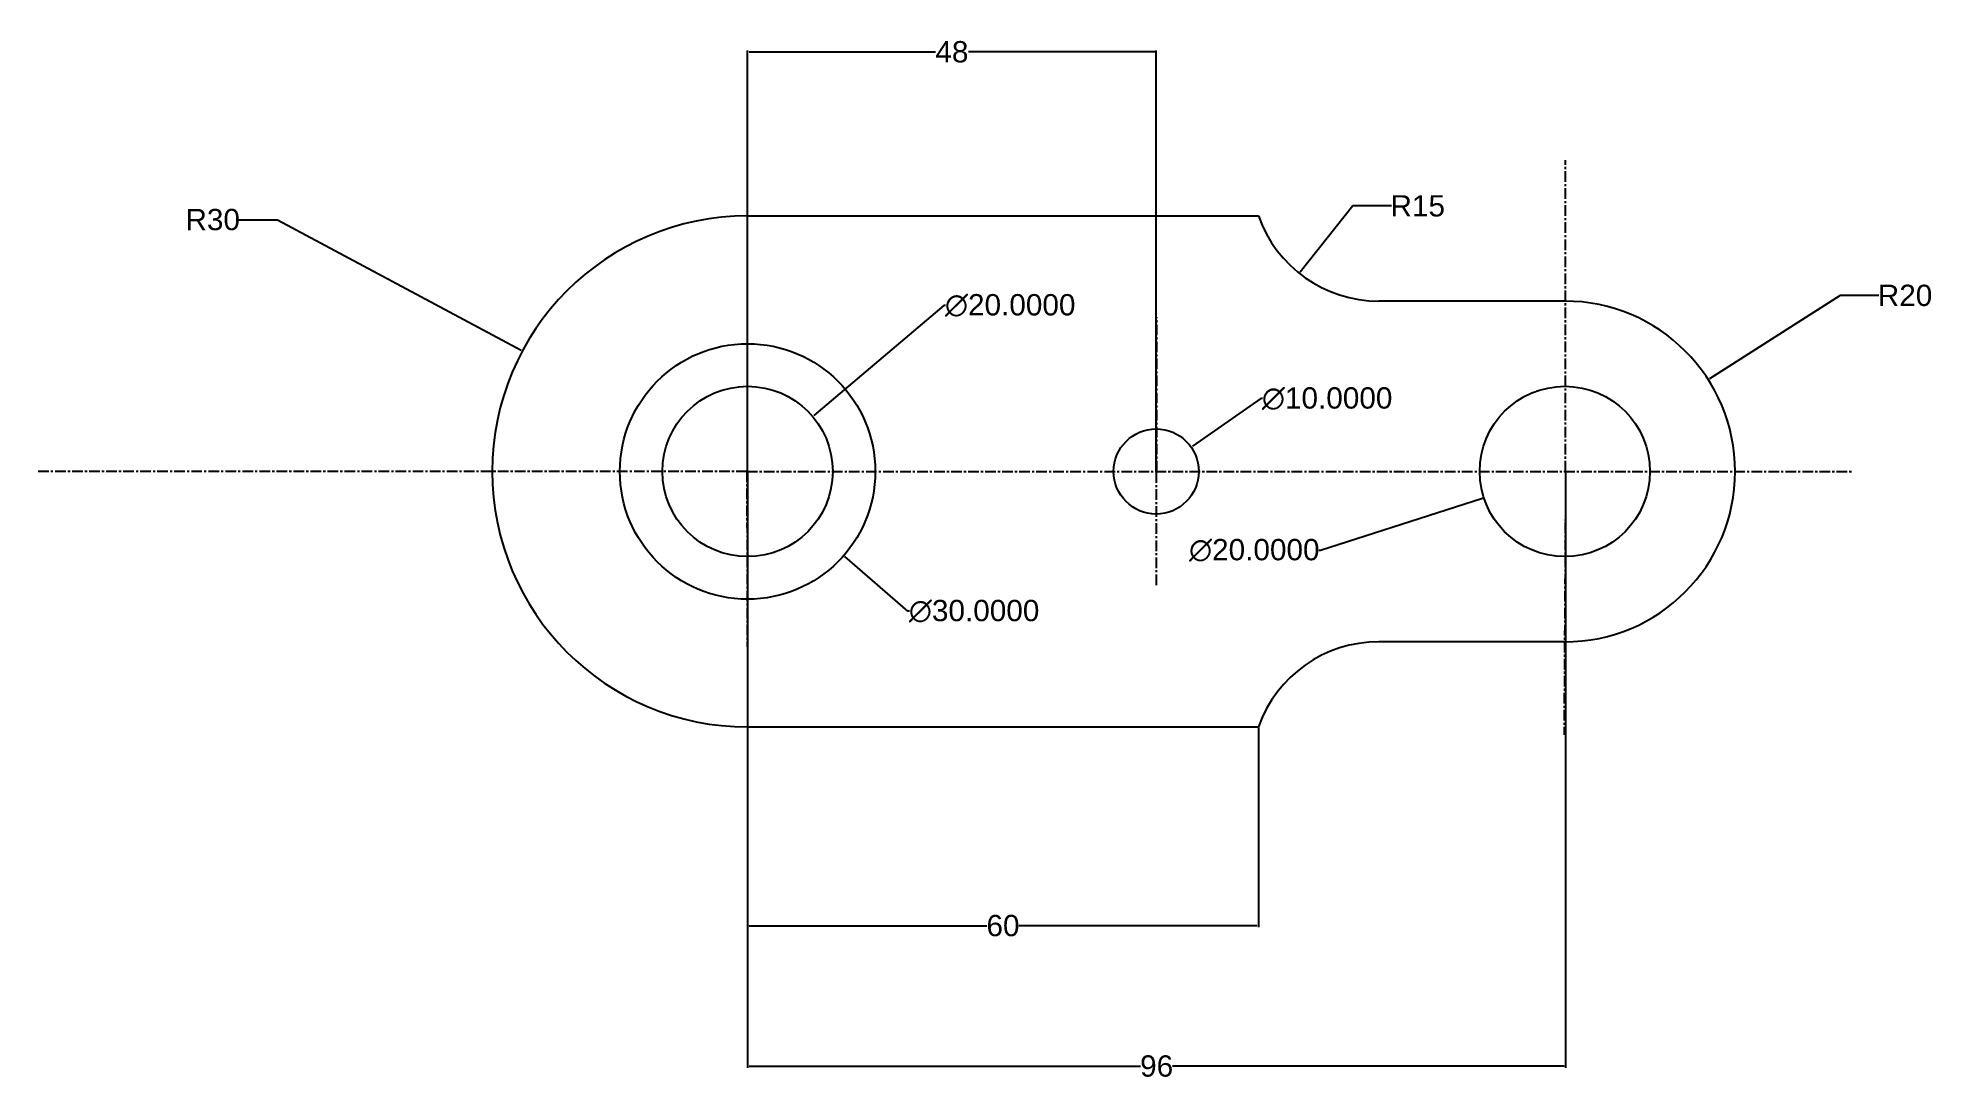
# Model space of a CAD drawing. Header units: millimetres. Extents: x -83 to 139, y -71 to 51.
import ezdxf

# ---------------------------------------------------------------- set-up
doc = ezdxf.new("R2010")
doc.units = ezdxf.units.MM
doc.header["$MEASUREMENT"] = 0
doc.linetypes.add('CENTER', pattern=[2, 1.25, -0.25, 0.25, -0.25])
doc.layers.add('Center', color=1, linetype='CENTER')
doc.layers.add('Dimension', color=6, linetype='Continuous')
doc.styles.get("Standard").update_dxf_attribs({"font": 'arial.ttf'})
doc.dimstyles.get("Standard").update_dxf_attribs({"dimtxt": 2.5, "dimasz": 0.18, "dimexe": 0.18, "dimexo": 0.0625, "dimgap": 0.09, "dimtad": 0, "dimtih": 1, "dimtoh": 1, "dimdec": 4, "dimzin": 0, "dimdsep": 46, "dimtxsty": 'Standard', "dimcen": 0.09, "dimadec": 0, "dimazin": 0, "dimtfac": 1, "dimtdec": 4, "dimtofl": 0, "dimtmove": 0, "dimatfit": 3, "dimfxl": 1, "dimtolj": 1, "dimtzin": 0, "dimarcsym": 0})

# ---------------------------------------------------------------- blocks, each defined once
blk = doc.blocks.new('*D3')
at = {"layer": 'Defpoints', "color": 0, "transparency": 16777216}
for p in [(-11.31, 9.86), (11.31, -9.86)]:
    blk.add_point(p, dxfattribs=at)
at = {"layer": 'Dimension', "color": 0, "lineweight": -2, "transparency": 16777216}
for p, q in [((-0.09, 0), (0.09, 0)), ((0, -0.09), (0, 0.09)), ((18.83, -16.41), (11.44, -9.97)), ((19.01, -16.41), (18.83, -16.41))]:
    blk.add_line(p, q, dxfattribs=at)
at = {"layer": 'Dimension', "color": 0, "transparency": 16777216}
blk.add_solid([(11.46, -9.95), (11.42, -10), (11.31, -9.86)], dxfattribs=at)
at = {"layer": 'Dimension', "color": 0, "transparency": 16777216, "insert": (26.61, -16.41), "char_height": 2.5, "attachment_point": 5}
blk.add_mtext('\\A1;∅30.0000', dxfattribs=at)
blk = doc.blocks.new('*D5')
at = {"layer": 'Defpoints', "color": 0, "transparency": 16777216}
for p in [(7.64, 6.46), (-7.64, -6.46)]:
    blk.add_point(p, dxfattribs=at)
at = {"layer": 'Dimension', "color": 0, "lineweight": -2, "transparency": 16777216}
for p, q in [((23.06, 19.49), (7.77, 6.57)), ((23.24, 19.49), (23.06, 19.49)), ((-0.09, 0), (0.09, 0)), ((0, -0.09), (0, 0.09))]:
    blk.add_line(p, q, dxfattribs=at)
at = {"layer": 'Dimension', "color": 0, "transparency": 16777216}
blk.add_solid([(7.76, 6.59), (7.79, 6.55), (7.64, 6.46)], dxfattribs=at)
at = {"layer": 'Dimension', "color": 0, "transparency": 16777216, "insert": (30.85, 19.49), "char_height": 2.5, "attachment_point": 5}
blk.add_mtext('\\A1;∅20.0000', dxfattribs=at)
blk = doc.blocks.new('*D6')
at = {"layer": 'Defpoints', "color": 0, "transparency": 16777216}
for p in [(48, 49.26), (48, 0), (0, -0.09)]:
    blk.add_point(p, dxfattribs=at)
at = {"layer": 'Dimension', "color": 0, "lineweight": -2, "transparency": 16777216}
for p, q in [((0, -0.03), (0, 49.44)), ((0.18, 49.26), (22.07, 49.26)), ((47.82, 49.26), (25.93, 49.26)), ((48, 0.06), (48, 49.44))]:
    blk.add_line(p, q, dxfattribs=at)
at = {"layer": 'Dimension', "color": 0, "transparency": 16777216}
for points in [[(0.18, 49.29), (0.18, 49.23), (0, 49.26)], [(47.82, 49.29), (47.82, 49.23), (48, 49.26)]]:
    blk.add_solid(points, dxfattribs=at)
at = {"layer": 'Dimension', "color": 0, "transparency": 16777216, "insert": (24, 49.26), "char_height": 2.5, "attachment_point": 5}
blk.add_mtext('\\A1;48', dxfattribs=at)
blk = doc.blocks.new('*D7')
at = {"layer": 'Defpoints', "color": 0, "transparency": 16777216}
for p in [(-26.45, 14.16), (0, 0)]:
    blk.add_point(p, dxfattribs=at)
at = {"layer": 'Dimension', "color": 0, "lineweight": -2, "transparency": 16777216}
for p, q in [((-59.75, 29.56), (-55.2, 29.56)), ((-55.2, 29.56), (-26.61, 14.25)), ((-0.09, 0), (0.09, 0)), ((0, -0.09), (0, 0.09))]:
    blk.add_line(p, q, dxfattribs=at)
at = {"layer": 'Dimension', "color": 0, "transparency": 16777216}
blk.add_solid([(-26.59, 14.27), (-26.62, 14.22), (-26.45, 14.16)], dxfattribs=at)
at = {"layer": 'Dimension', "color": 0, "transparency": 16777216, "insert": (-62.83, 29.56), "char_height": 2.5, "attachment_point": 5}
blk.add_mtext('\\A1;R30', dxfattribs=at)
blk = doc.blocks.new('*D8')
at = {"layer": 'Defpoints', "color": 0, "transparency": 16777216}
for p in [(52.11, 2.85), (43.89, -2.85)]:
    blk.add_point(p, dxfattribs=at)
at = {"layer": 'Dimension', "color": 0, "lineweight": -2, "transparency": 16777216}
for p, q in [((60.29, 8.55), (52.25, 2.96)), ((60.47, 8.55), (60.29, 8.55)), ((47.91, 0), (48.09, 0)), ((48, -0.09), (48, 0.09))]:
    blk.add_line(p, q, dxfattribs=at)
at = {"layer": 'Dimension', "color": 0, "transparency": 16777216}
blk.add_solid([(52.24, 2.98), (52.27, 2.93), (52.11, 2.85)], dxfattribs=at)
at = {"layer": 'Dimension', "color": 0, "transparency": 16777216, "insert": (68.08, 8.55), "char_height": 2.5, "attachment_point": 5}
blk.add_mtext('\\A1;∅10.0000', dxfattribs=at)
blk = doc.blocks.new('*D9')
at = {"layer": 'Defpoints', "color": 0, "transparency": 16777216}
for p in [(105.52, 3.07), (86.48, -3.07)]:
    blk.add_point(p, dxfattribs=at)
at = {"layer": 'Dimension', "color": 0, "lineweight": -2, "transparency": 16777216}
for p, q in [((96, -0.09), (96, 0.09)), ((95.91, 0), (96.09, 0)), ((67.3, -9.26), (86.31, -3.12)), ((67.12, -9.26), (67.3, -9.26))]:
    blk.add_line(p, q, dxfattribs=at)
at = {"layer": 'Dimension', "color": 0, "transparency": 16777216}
blk.add_solid([(86.3, -3.1), (86.32, -3.15), (86.48, -3.07)], dxfattribs=at)
at = {"layer": 'Dimension', "color": 0, "transparency": 16777216, "insert": (59.52, -9.26), "char_height": 2.5, "attachment_point": 5}
blk.add_mtext('\\A1;∅20.0000', dxfattribs=at)
blk = doc.blocks.new('*D10')
at = {"layer": 'Defpoints', "color": 0, "transparency": 16777216}
for p in [(0, -30), (60, -30), (60, -53.33)]:
    blk.add_point(p, dxfattribs=at)
at = {"layer": 'Dimension', "color": 0, "lineweight": -2, "transparency": 16777216}
for p, q in [((0, -30.06), (0, -53.51)), ((60, -30.06), (60, -53.51)), ((0.18, -53.33), (28.12, -53.33)), ((59.82, -53.33), (31.88, -53.33))]:
    blk.add_line(p, q, dxfattribs=at)
at = {"layer": 'Dimension', "color": 0, "transparency": 16777216}
for points in [[(0.18, -53.3), (0.18, -53.36), (0, -53.33)], [(59.82, -53.3), (59.82, -53.36), (60, -53.33)]]:
    blk.add_solid(points, dxfattribs=at)
at = {"layer": 'Dimension', "color": 0, "transparency": 16777216, "insert": (30, -53.33), "char_height": 2.5, "attachment_point": 5}
blk.add_mtext('\\A1;60', dxfattribs=at)
blk = doc.blocks.new('*D11')
at = {"layer": 'Defpoints', "color": 0, "transparency": 16777216}
for p in [(0, -0.09), (96.09, -0.09), (96.09, -69.82)]:
    blk.add_point(p, dxfattribs=at)
at = {"layer": 'Dimension', "color": 0, "lineweight": -2, "transparency": 16777216}
for p, q in [((0, -0.15), (0, -70)), ((96.09, -0.15), (96.09, -70)), ((0.18, -69.82), (46.17, -69.82)), ((95.91, -69.82), (49.92, -69.82))]:
    blk.add_line(p, q, dxfattribs=at)
at = {"layer": 'Dimension', "color": 0, "transparency": 16777216}
for points in [[(0.18, -69.79), (0.18, -69.85), (0, -69.82)], [(95.91, -69.79), (95.91, -69.85), (96.09, -69.82)]]:
    blk.add_solid(points, dxfattribs=at)
at = {"layer": 'Dimension', "color": 0, "transparency": 16777216, "insert": (48.05, -69.82), "char_height": 2.5, "attachment_point": 5}
blk.add_mtext('\\A1;96', dxfattribs=at)
blk = doc.blocks.new('*D12')
at = {"layer": 'Defpoints', "color": 0, "transparency": 16777216}
for p in [(74.14, 35), (64.81, 23.25)]:
    blk.add_point(p, dxfattribs=at)
at = {"layer": 'Dimension', "color": 0, "lineweight": -2, "transparency": 16777216}
for p, q in [((71.1, 31.17), (64.92, 23.4)), ((75.64, 31.17), (71.1, 31.17))]:
    blk.add_line(p, q, dxfattribs=at)
at = {"layer": 'Dimension', "color": 0, "transparency": 16777216}
blk.add_solid([(64.9, 23.41), (64.95, 23.38), (64.81, 23.25)], dxfattribs=at)
at = {"layer": 'Dimension', "color": 0, "transparency": 16777216, "insert": (78.72, 31.17), "char_height": 2.5, "attachment_point": 5}
blk.add_mtext('\\A1;R15', dxfattribs=at)
blk = doc.blocks.new('*D13')
at = {"layer": 'Defpoints', "color": 0, "transparency": 16777216}
for p in [(112.85, 10.77), (96, 0)]:
    blk.add_point(p, dxfattribs=at)
at = {"layer": 'Dimension', "color": 0, "lineweight": -2, "transparency": 16777216}
for p, q in [((128.34, 20.66), (113.01, 10.87)), ((132.89, 20.66), (128.34, 20.66)), ((95.91, 0), (96.09, 0)), ((96, -0.09), (96, 0.09))]:
    blk.add_line(p, q, dxfattribs=at)
at = {"layer": 'Dimension', "color": 0, "transparency": 16777216}
blk.add_solid([(112.99, 10.89), (113.02, 10.84), (112.85, 10.77)], dxfattribs=at)
at = {"layer": 'Dimension', "color": 0, "transparency": 16777216, "insert": (135.96, 20.66), "char_height": 2.5, "attachment_point": 5}
blk.add_mtext('\\A1;R20', dxfattribs=at)

msp = doc.modelspace()

# ---------------------------------------------------------------- linework, layer by layer
for p, q in [((0, 30), (60, 30)), ((96, 20), (74.14214, 20)), ((96, -20), (74.14214, -20)), ((0, -30), (60, -30))]:
    msp.add_line(p, q)
for centre, radius in [((0, 0), 15), ((0, 0), 10), ((96, 0), 10), ((48, 0), 5)]:
    msp.add_circle(centre, radius)
for centre, radius, start, end in [((0, 0), 30, 90, 270), ((74.14214, 35), 15, 199.4712206, 270), ((96, 0), 20, 270, 90), ((74.14214, -35), 15, 90, 160.5287794)]:
    msp.add_arc(centre, radius, start, end)
at = {"layer": 'Center'}
for p, q in [((96.09, 0), (96.09, 36.53042)), ((0, -0.09), (0, 30)), ((48.09, 0), (48.09, 18.12889)), ((-0.09, 0), (-83.36744, 0)), ((-0.09, 0), (129.90856, 0)), ((-0.09, 0), (0, -30)), ((96.09, 0), (95.91, -30.91477)), ((48, -0.09), (48, -13.54826))]:
    msp.add_line(p, q, dxfattribs=at)

# ---------------------------------------------------------------- dimensions: what is measured, and where the dimension line sits
at = {"layer": 'Dimension'}
for base, p1, p2, text, picture, middle in [((48, 49.26488), (0, -0.09), (48, 0), '48', '*D6', (24, 49.26488)), ((96.09, -69.82028), (0, -0.09), (96.09, -0.09), '96', '*D11', (48.045, -69.82028)), ((60, -53.32932), (0, -30), (60, -30), '60', '*D10', (30, -53.32932))]:
    dim = msp.add_linear_dim(base=base, p1=p1, p2=p2, text=text, dimstyle='Standard', dxfattribs=at)
    dim.commit()
    dim.dimension.update_dxf_attribs({"geometry": picture, "text_midpoint": middle})
for center, mpoint, text, picture, middle in [((74.14214, 35), (64.81247, 23.25447), 'R15', '*D12', (78.72129, 31.16861)), ((0, 0), (-26.44639, 14.16293), 'R30', '*D7', (-62.82592, 29.56329)), ((96, 0), (112.85351, 10.76844), 'R20', '*D13', (135.95883, 20.66109))]:
    dim = msp.add_radius_dim(center=center, mpoint=mpoint, text=text, dimstyle='Standard', dxfattribs=at)
    dim.commit()
    dim.dimension.update_dxf_attribs({"geometry": picture, "text_midpoint": middle, "dimtype": 164})
for p1, p2, picture, middle in [((-7.63694, -6.45579), (7.63694, 6.45579), '*D5', (30.84635, 19.49359)), ((-11.30811, 9.85529), (11.30811, -9.85529), '*D3', (26.61194, -16.40708)), ((43.89486, -2.85444), (52.10514, 2.85444), '*D8', (68.07995, 8.54826)), ((105.5172, 3.06968), (86.4828, -3.06968), '*D9', (59.51623, -9.25614))]:
    dim = msp.add_diameter_dim_2p(p1=p1, p2=p2, dimstyle='Standard', dxfattribs=at)
    dim.commit()
    dim.dimension.update_dxf_attribs({"geometry": picture, "text_midpoint": middle, "dimtype": 163})

doc.saveas('drawing.dxf')
